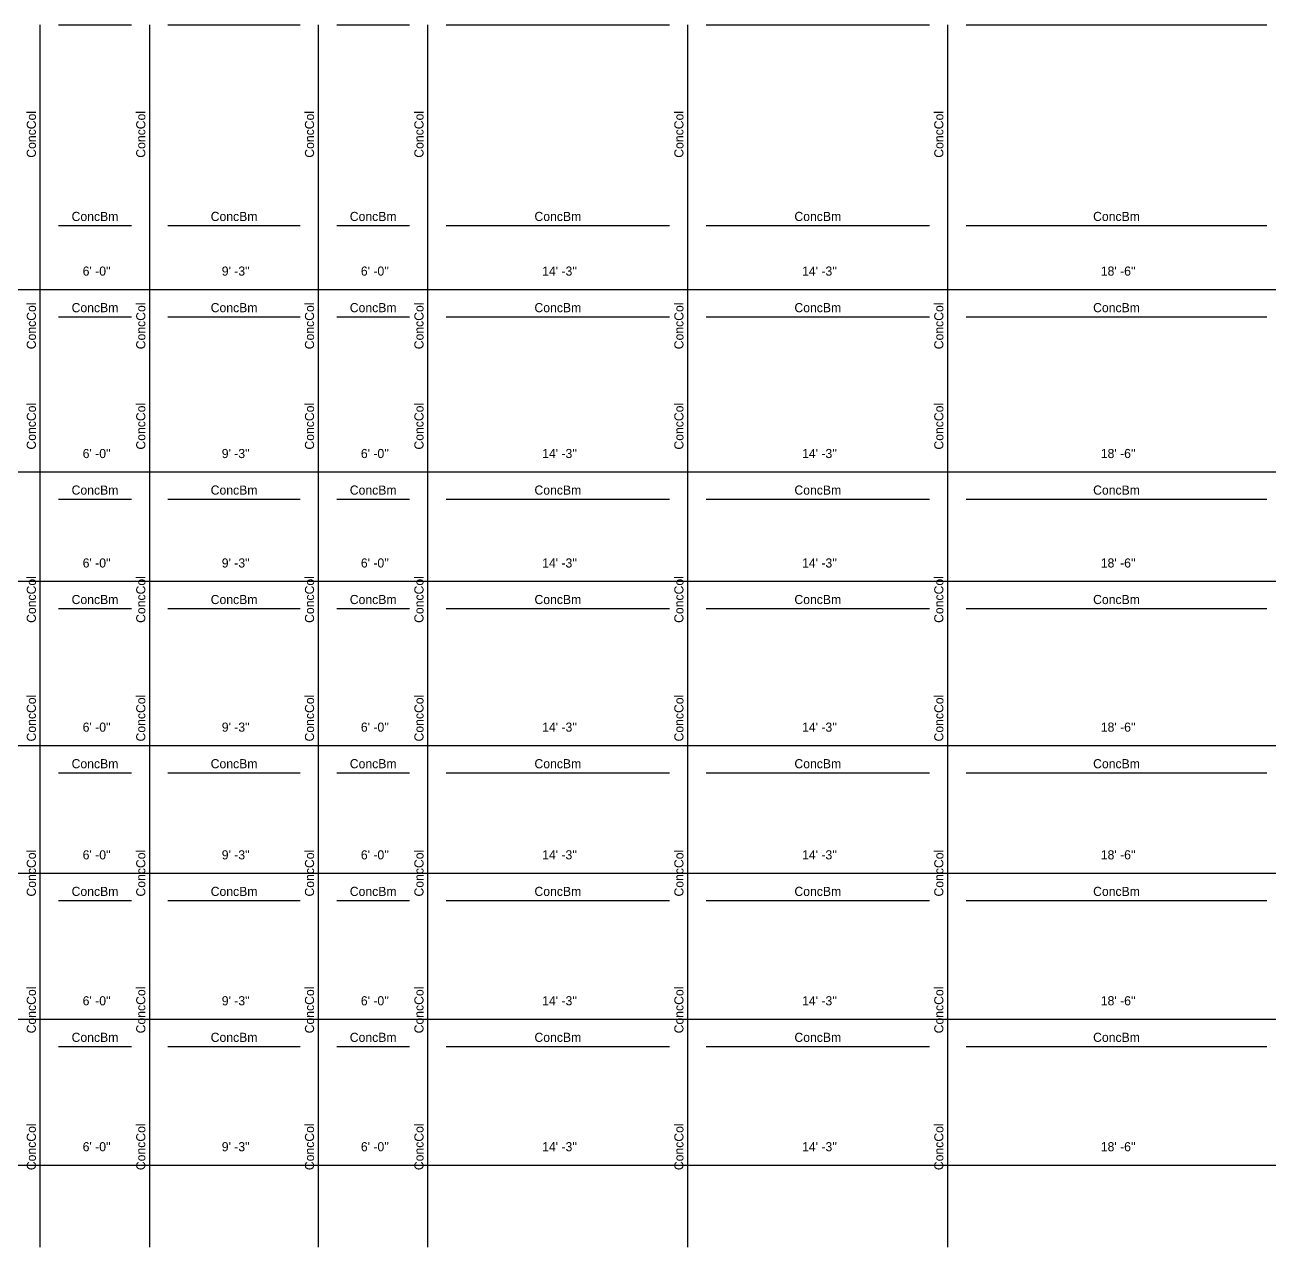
# Model space of a CAD drawing. Extents: x -38 to 2998, y -195 to 11529.
# Drawn here: x 905 to 1723, y 1308 to 2112 of the extents above; entities that cross this region are included whole.
import ezdxf
from ezdxf.enums import TextEntityAlignment as Align

# ---------------------------------------------------------------- set-up
doc = ezdxf.new("R2010")
doc.units = 0
doc.header["$MEASUREMENT"] = 0
doc.layers.get('0').update_dxf_attribs({"linetype": 'CONTINUOUS'})
for name, color, linetype in [('CENTERLINES', 7, 'CONTINUOUS'), ('DIMENSIONS', 4, 'CONTINUOUS'), ('TEXT', 5, 'CONTINUOUS')]:
    doc.layers.add(name, color=color, linetype=linetype)
doc.dimstyles.get("Standard").update_dxf_attribs({"dimtxt": 0.18, "dimasz": 0.18, "dimexe": 0.18, "dimexo": 0.0625, "dimgap": 0.09, "dimtad": 0, "dimtih": 1, "dimtoh": 1, "dimdec": 4, "dimzin": 0, "dimtxsty": 'STANDARD', "dimcen": 0.09, "dimazin": 3, "dimtfac": 1, "dimtdec": 4, "dimtofl": 0, "dimtmove": 0, "dimatfit": 3, "dimtolj": 1, "dimtzin": 0})

# ---------------------------------------------------------------- blocks, each defined once
blk = doc.blocks.new('*D1093')
at = {"color": 1, "linetype": 'BYBLOCK'}
for points in [[(748.77, 1366.77), (747.71, 1365.71), (740.29, 1358.29), (739.23, 1357.23)], [(919.77, 1366.77), (918.71, 1365.71), (911.29, 1358.29), (910.23, 1357.23)]]:
    blk.add_solid(points, dxfattribs=at)
at = {"layer": 'DIMENSIONS', "color": 9, "linetype": 'BYBLOCK'}
for p, q in [((744, 1362), (744, 1380)), ((915, 1362), (915, 1380))]:
    blk.add_line(p, q, dxfattribs=at)
at = {"layer": 'DIMENSIONS', "color": 0, "linetype": 'BYBLOCK'}
blk.add_line((744, 1362), (915, 1362), dxfattribs=at)
at = {"layer": 'DIMENSIONS', "color": 0, "linetype": 'BYBLOCK', "insert": (829.5, 1374), "char_height": 6, "attachment_point": 5}
blk.add_mtext("\\A1; 14' -3''", dxfattribs=at)
blk = doc.blocks.new('*D1094')
at = {"color": 1, "linetype": 'BYBLOCK'}
for points in [[(919.77, 1366.77), (918.71, 1365.71), (911.29, 1358.29), (910.23, 1357.23)], [(991.77, 1366.77), (990.71, 1365.71), (983.29, 1358.29), (982.23, 1357.23)]]:
    blk.add_solid(points, dxfattribs=at)
at = {"layer": 'DIMENSIONS', "color": 9, "linetype": 'BYBLOCK'}
for p, q in [((915, 1362), (915, 1380)), ((987, 1362), (987, 1380))]:
    blk.add_line(p, q, dxfattribs=at)
at = {"layer": 'DIMENSIONS', "color": 0, "linetype": 'BYBLOCK'}
blk.add_line((915, 1362), (987, 1362), dxfattribs=at)
at = {"layer": 'DIMENSIONS', "color": 0, "linetype": 'BYBLOCK', "insert": (951, 1374), "char_height": 6, "attachment_point": 5}
blk.add_mtext("\\A1; 6' -0''", dxfattribs=at)
blk = doc.blocks.new('*D1095')
at = {"color": 1, "linetype": 'BYBLOCK'}
for points in [[(991.77, 1366.77), (990.71, 1365.71), (983.29, 1358.29), (982.23, 1357.23)], [(1102.77, 1366.77), (1101.71, 1365.71), (1094.29, 1358.29), (1093.23, 1357.23)]]:
    blk.add_solid(points, dxfattribs=at)
at = {"layer": 'DIMENSIONS', "color": 9, "linetype": 'BYBLOCK'}
for p, q in [((987, 1362), (987, 1380)), ((1098, 1362), (1098, 1380))]:
    blk.add_line(p, q, dxfattribs=at)
at = {"layer": 'DIMENSIONS', "color": 0, "linetype": 'BYBLOCK'}
blk.add_line((987, 1362), (1098, 1362), dxfattribs=at)
at = {"layer": 'DIMENSIONS', "color": 0, "linetype": 'BYBLOCK', "insert": (1042.5, 1374), "char_height": 6, "attachment_point": 5}
blk.add_mtext("\\A1; 9' -3''", dxfattribs=at)
blk = doc.blocks.new('*D1096')
at = {"color": 1, "linetype": 'BYBLOCK'}
for points in [[(1102.77, 1366.77), (1101.71, 1365.71), (1094.29, 1358.29), (1093.23, 1357.23)], [(1174.77, 1366.77), (1173.71, 1365.71), (1166.29, 1358.29), (1165.23, 1357.23)]]:
    blk.add_solid(points, dxfattribs=at)
at = {"layer": 'DIMENSIONS', "color": 9, "linetype": 'BYBLOCK'}
for p, q in [((1098, 1362), (1098, 1380)), ((1170, 1362), (1170, 1380))]:
    blk.add_line(p, q, dxfattribs=at)
at = {"layer": 'DIMENSIONS', "color": 0, "linetype": 'BYBLOCK'}
blk.add_line((1098, 1362), (1170, 1362), dxfattribs=at)
at = {"layer": 'DIMENSIONS', "color": 0, "linetype": 'BYBLOCK', "insert": (1134, 1374), "char_height": 6, "attachment_point": 5}
blk.add_mtext("\\A1; 6' -0''", dxfattribs=at)
blk = doc.blocks.new('*D1097')
at = {"color": 1, "linetype": 'BYBLOCK'}
for points in [[(1174.77, 1366.77), (1173.71, 1365.71), (1166.29, 1358.29), (1165.23, 1357.23)], [(1345.77, 1366.77), (1344.71, 1365.71), (1337.29, 1358.29), (1336.23, 1357.23)]]:
    blk.add_solid(points, dxfattribs=at)
at = {"layer": 'DIMENSIONS', "color": 9, "linetype": 'BYBLOCK'}
for p, q in [((1170, 1362), (1170, 1380)), ((1341, 1362), (1341, 1380))]:
    blk.add_line(p, q, dxfattribs=at)
at = {"layer": 'DIMENSIONS', "color": 0, "linetype": 'BYBLOCK'}
blk.add_line((1170, 1362), (1341, 1362), dxfattribs=at)
at = {"layer": 'DIMENSIONS', "color": 0, "linetype": 'BYBLOCK', "insert": (1255.5, 1374), "char_height": 6, "attachment_point": 5}
blk.add_mtext("\\A1; 14' -3''", dxfattribs=at)
blk = doc.blocks.new('*D1098')
at = {"color": 1, "linetype": 'BYBLOCK'}
for points in [[(1345.77, 1366.77), (1344.71, 1365.71), (1337.29, 1358.29), (1336.23, 1357.23)], [(1516.77, 1366.77), (1515.71, 1365.71), (1508.29, 1358.29), (1507.23, 1357.23)]]:
    blk.add_solid(points, dxfattribs=at)
at = {"layer": 'DIMENSIONS', "color": 9, "linetype": 'BYBLOCK'}
for p, q in [((1341, 1362), (1341, 1380)), ((1512, 1362), (1512, 1380))]:
    blk.add_line(p, q, dxfattribs=at)
at = {"layer": 'DIMENSIONS', "color": 0, "linetype": 'BYBLOCK'}
blk.add_line((1341, 1362), (1512, 1362), dxfattribs=at)
at = {"layer": 'DIMENSIONS', "color": 0, "linetype": 'BYBLOCK', "insert": (1426.5, 1374), "char_height": 6, "attachment_point": 5}
blk.add_mtext("\\A1; 14' -3''", dxfattribs=at)
blk = doc.blocks.new('*D1099')
at = {"color": 1, "linetype": 'BYBLOCK'}
for points in [[(1516.77, 1366.77), (1515.71, 1365.71), (1508.29, 1358.29), (1507.23, 1357.23)], [(1738.77, 1366.77), (1737.71, 1365.71), (1730.29, 1358.29), (1729.23, 1357.23)]]:
    blk.add_solid(points, dxfattribs=at)
at = {"layer": 'DIMENSIONS', "color": 9, "linetype": 'BYBLOCK'}
for p, q in [((1512, 1362), (1512, 1380)), ((1734, 1362), (1734, 1380))]:
    blk.add_line(p, q, dxfattribs=at)
at = {"layer": 'DIMENSIONS', "color": 0, "linetype": 'BYBLOCK'}
blk.add_line((1512, 1362), (1734, 1362), dxfattribs=at)
at = {"layer": 'DIMENSIONS', "color": 0, "linetype": 'BYBLOCK', "insert": (1623, 1374), "char_height": 6, "attachment_point": 5}
blk.add_mtext("\\A1; 18' -6''", dxfattribs=at)
blk = doc.blocks.new('*D1109')
at = {"color": 1, "linetype": 'BYBLOCK'}
for points in [[(748.77, 1558.77), (747.71, 1557.71), (740.29, 1550.29), (739.23, 1549.23)], [(919.77, 1558.77), (918.71, 1557.71), (911.29, 1550.29), (910.23, 1549.23)]]:
    blk.add_solid(points, dxfattribs=at)
at = {"layer": 'DIMENSIONS', "color": 9, "linetype": 'BYBLOCK'}
for p, q in [((744, 1554), (744, 1572)), ((915, 1554), (915, 1572))]:
    blk.add_line(p, q, dxfattribs=at)
at = {"layer": 'DIMENSIONS', "color": 0, "linetype": 'BYBLOCK'}
blk.add_line((744, 1554), (915, 1554), dxfattribs=at)
at = {"layer": 'DIMENSIONS', "color": 0, "linetype": 'BYBLOCK', "insert": (829.5, 1566), "char_height": 6, "attachment_point": 5}
blk.add_mtext("\\A1; 14' -3''", dxfattribs=at)
blk = doc.blocks.new('*D1110')
at = {"color": 1, "linetype": 'BYBLOCK'}
for points in [[(919.77, 1558.77), (918.71, 1557.71), (911.29, 1550.29), (910.23, 1549.23)], [(991.77, 1558.77), (990.71, 1557.71), (983.29, 1550.29), (982.23, 1549.23)]]:
    blk.add_solid(points, dxfattribs=at)
at = {"layer": 'DIMENSIONS', "color": 9, "linetype": 'BYBLOCK'}
for p, q in [((915, 1554), (915, 1572)), ((987, 1554), (987, 1572))]:
    blk.add_line(p, q, dxfattribs=at)
at = {"layer": 'DIMENSIONS', "color": 0, "linetype": 'BYBLOCK'}
blk.add_line((915, 1554), (987, 1554), dxfattribs=at)
at = {"layer": 'DIMENSIONS', "color": 0, "linetype": 'BYBLOCK', "insert": (951, 1566), "char_height": 6, "attachment_point": 5}
blk.add_mtext("\\A1; 6' -0''", dxfattribs=at)
blk = doc.blocks.new('*D1111')
at = {"color": 1, "linetype": 'BYBLOCK'}
for points in [[(991.77, 1558.77), (990.71, 1557.71), (983.29, 1550.29), (982.23, 1549.23)], [(1102.77, 1558.77), (1101.71, 1557.71), (1094.29, 1550.29), (1093.23, 1549.23)]]:
    blk.add_solid(points, dxfattribs=at)
at = {"layer": 'DIMENSIONS', "color": 9, "linetype": 'BYBLOCK'}
for p, q in [((987, 1554), (987, 1572)), ((1098, 1554), (1098, 1572))]:
    blk.add_line(p, q, dxfattribs=at)
at = {"layer": 'DIMENSIONS', "color": 0, "linetype": 'BYBLOCK'}
blk.add_line((987, 1554), (1098, 1554), dxfattribs=at)
at = {"layer": 'DIMENSIONS', "color": 0, "linetype": 'BYBLOCK', "insert": (1042.5, 1566), "char_height": 6, "attachment_point": 5}
blk.add_mtext("\\A1; 9' -3''", dxfattribs=at)
blk = doc.blocks.new('*D1112')
at = {"color": 1, "linetype": 'BYBLOCK'}
for points in [[(1102.77, 1558.77), (1101.71, 1557.71), (1094.29, 1550.29), (1093.23, 1549.23)], [(1174.77, 1558.77), (1173.71, 1557.71), (1166.29, 1550.29), (1165.23, 1549.23)]]:
    blk.add_solid(points, dxfattribs=at)
at = {"layer": 'DIMENSIONS', "color": 9, "linetype": 'BYBLOCK'}
for p, q in [((1098, 1554), (1098, 1572)), ((1170, 1554), (1170, 1572))]:
    blk.add_line(p, q, dxfattribs=at)
at = {"layer": 'DIMENSIONS', "color": 0, "linetype": 'BYBLOCK'}
blk.add_line((1098, 1554), (1170, 1554), dxfattribs=at)
at = {"layer": 'DIMENSIONS', "color": 0, "linetype": 'BYBLOCK', "insert": (1134, 1566), "char_height": 6, "attachment_point": 5}
blk.add_mtext("\\A1; 6' -0''", dxfattribs=at)
blk = doc.blocks.new('*D1113')
at = {"color": 1, "linetype": 'BYBLOCK'}
for points in [[(1174.77, 1558.77), (1173.71, 1557.71), (1166.29, 1550.29), (1165.23, 1549.23)], [(1345.77, 1558.77), (1344.71, 1557.71), (1337.29, 1550.29), (1336.23, 1549.23)]]:
    blk.add_solid(points, dxfattribs=at)
at = {"layer": 'DIMENSIONS', "color": 9, "linetype": 'BYBLOCK'}
for p, q in [((1170, 1554), (1170, 1572)), ((1341, 1554), (1341, 1572))]:
    blk.add_line(p, q, dxfattribs=at)
at = {"layer": 'DIMENSIONS', "color": 0, "linetype": 'BYBLOCK'}
blk.add_line((1170, 1554), (1341, 1554), dxfattribs=at)
at = {"layer": 'DIMENSIONS', "color": 0, "linetype": 'BYBLOCK', "insert": (1255.5, 1566), "char_height": 6, "attachment_point": 5}
blk.add_mtext("\\A1; 14' -3''", dxfattribs=at)
blk = doc.blocks.new('*D1114')
at = {"color": 1, "linetype": 'BYBLOCK'}
for points in [[(1345.77, 1558.77), (1344.71, 1557.71), (1337.29, 1550.29), (1336.23, 1549.23)], [(1516.77, 1558.77), (1515.71, 1557.71), (1508.29, 1550.29), (1507.23, 1549.23)]]:
    blk.add_solid(points, dxfattribs=at)
at = {"layer": 'DIMENSIONS', "color": 9, "linetype": 'BYBLOCK'}
for p, q in [((1341, 1554), (1341, 1572)), ((1512, 1554), (1512, 1572))]:
    blk.add_line(p, q, dxfattribs=at)
at = {"layer": 'DIMENSIONS', "color": 0, "linetype": 'BYBLOCK'}
blk.add_line((1341, 1554), (1512, 1554), dxfattribs=at)
at = {"layer": 'DIMENSIONS', "color": 0, "linetype": 'BYBLOCK', "insert": (1426.5, 1566), "char_height": 6, "attachment_point": 5}
blk.add_mtext("\\A1; 14' -3''", dxfattribs=at)
blk = doc.blocks.new('*D1115')
at = {"color": 1, "linetype": 'BYBLOCK'}
for points in [[(1516.77, 1558.77), (1515.71, 1557.71), (1508.29, 1550.29), (1507.23, 1549.23)], [(1738.77, 1558.77), (1737.71, 1557.71), (1730.29, 1550.29), (1729.23, 1549.23)]]:
    blk.add_solid(points, dxfattribs=at)
at = {"layer": 'DIMENSIONS', "color": 9, "linetype": 'BYBLOCK'}
for p, q in [((1512, 1554), (1512, 1572)), ((1734, 1554), (1734, 1572))]:
    blk.add_line(p, q, dxfattribs=at)
at = {"layer": 'DIMENSIONS', "color": 0, "linetype": 'BYBLOCK'}
blk.add_line((1512, 1554), (1734, 1554), dxfattribs=at)
at = {"layer": 'DIMENSIONS', "color": 0, "linetype": 'BYBLOCK', "insert": (1623, 1566), "char_height": 6, "attachment_point": 5}
blk.add_mtext("\\A1; 18' -6''", dxfattribs=at)
blk = doc.blocks.new('*D1125')
at = {"color": 1, "linetype": 'BYBLOCK'}
for points in [[(748.77, 1750.77), (747.71, 1749.71), (740.29, 1742.29), (739.23, 1741.23)], [(919.77, 1750.77), (918.71, 1749.71), (911.29, 1742.29), (910.23, 1741.23)]]:
    blk.add_solid(points, dxfattribs=at)
at = {"layer": 'DIMENSIONS', "color": 9, "linetype": 'BYBLOCK'}
for p, q in [((744, 1746), (744, 1764)), ((915, 1746), (915, 1764))]:
    blk.add_line(p, q, dxfattribs=at)
at = {"layer": 'DIMENSIONS', "color": 0, "linetype": 'BYBLOCK'}
blk.add_line((744, 1746), (915, 1746), dxfattribs=at)
at = {"layer": 'DIMENSIONS', "color": 0, "linetype": 'BYBLOCK', "insert": (829.5, 1758), "char_height": 6, "attachment_point": 5}
blk.add_mtext("\\A1; 14' -3''", dxfattribs=at)
blk = doc.blocks.new('*D1126')
at = {"color": 1, "linetype": 'BYBLOCK'}
for points in [[(919.77, 1750.77), (918.71, 1749.71), (911.29, 1742.29), (910.23, 1741.23)], [(991.77, 1750.77), (990.71, 1749.71), (983.29, 1742.29), (982.23, 1741.23)]]:
    blk.add_solid(points, dxfattribs=at)
at = {"layer": 'DIMENSIONS', "color": 9, "linetype": 'BYBLOCK'}
for p, q in [((915, 1746), (915, 1764)), ((987, 1746), (987, 1764))]:
    blk.add_line(p, q, dxfattribs=at)
at = {"layer": 'DIMENSIONS', "color": 0, "linetype": 'BYBLOCK'}
blk.add_line((915, 1746), (987, 1746), dxfattribs=at)
at = {"layer": 'DIMENSIONS', "color": 0, "linetype": 'BYBLOCK', "insert": (951, 1758), "char_height": 6, "attachment_point": 5}
blk.add_mtext("\\A1; 6' -0''", dxfattribs=at)
blk = doc.blocks.new('*D1127')
at = {"color": 1, "linetype": 'BYBLOCK'}
for points in [[(991.77, 1750.77), (990.71, 1749.71), (983.29, 1742.29), (982.23, 1741.23)], [(1102.77, 1750.77), (1101.71, 1749.71), (1094.29, 1742.29), (1093.23, 1741.23)]]:
    blk.add_solid(points, dxfattribs=at)
at = {"layer": 'DIMENSIONS', "color": 9, "linetype": 'BYBLOCK'}
for p, q in [((987, 1746), (987, 1764)), ((1098, 1746), (1098, 1764))]:
    blk.add_line(p, q, dxfattribs=at)
at = {"layer": 'DIMENSIONS', "color": 0, "linetype": 'BYBLOCK'}
blk.add_line((987, 1746), (1098, 1746), dxfattribs=at)
at = {"layer": 'DIMENSIONS', "color": 0, "linetype": 'BYBLOCK', "insert": (1042.5, 1758), "char_height": 6, "attachment_point": 5}
blk.add_mtext("\\A1; 9' -3''", dxfattribs=at)
blk = doc.blocks.new('*D1128')
at = {"color": 1, "linetype": 'BYBLOCK'}
for points in [[(1102.77, 1750.77), (1101.71, 1749.71), (1094.29, 1742.29), (1093.23, 1741.23)], [(1174.77, 1750.77), (1173.71, 1749.71), (1166.29, 1742.29), (1165.23, 1741.23)]]:
    blk.add_solid(points, dxfattribs=at)
at = {"layer": 'DIMENSIONS', "color": 9, "linetype": 'BYBLOCK'}
for p, q in [((1098, 1746), (1098, 1764)), ((1170, 1746), (1170, 1764))]:
    blk.add_line(p, q, dxfattribs=at)
at = {"layer": 'DIMENSIONS', "color": 0, "linetype": 'BYBLOCK'}
blk.add_line((1098, 1746), (1170, 1746), dxfattribs=at)
at = {"layer": 'DIMENSIONS', "color": 0, "linetype": 'BYBLOCK', "insert": (1134, 1758), "char_height": 6, "attachment_point": 5}
blk.add_mtext("\\A1; 6' -0''", dxfattribs=at)
blk = doc.blocks.new('*D1129')
at = {"color": 1, "linetype": 'BYBLOCK'}
for points in [[(1174.77, 1750.77), (1173.71, 1749.71), (1166.29, 1742.29), (1165.23, 1741.23)], [(1345.77, 1750.77), (1344.71, 1749.71), (1337.29, 1742.29), (1336.23, 1741.23)]]:
    blk.add_solid(points, dxfattribs=at)
at = {"layer": 'DIMENSIONS', "color": 9, "linetype": 'BYBLOCK'}
for p, q in [((1170, 1746), (1170, 1764)), ((1341, 1746), (1341, 1764))]:
    blk.add_line(p, q, dxfattribs=at)
at = {"layer": 'DIMENSIONS', "color": 0, "linetype": 'BYBLOCK'}
blk.add_line((1170, 1746), (1341, 1746), dxfattribs=at)
at = {"layer": 'DIMENSIONS', "color": 0, "linetype": 'BYBLOCK', "insert": (1255.5, 1758), "char_height": 6, "attachment_point": 5}
blk.add_mtext("\\A1; 14' -3''", dxfattribs=at)
blk = doc.blocks.new('*D1130')
at = {"color": 1, "linetype": 'BYBLOCK'}
for points in [[(1345.77, 1750.77), (1344.71, 1749.71), (1337.29, 1742.29), (1336.23, 1741.23)], [(1516.77, 1750.77), (1515.71, 1749.71), (1508.29, 1742.29), (1507.23, 1741.23)]]:
    blk.add_solid(points, dxfattribs=at)
at = {"layer": 'DIMENSIONS', "color": 9, "linetype": 'BYBLOCK'}
for p, q in [((1341, 1746), (1341, 1764)), ((1512, 1746), (1512, 1764))]:
    blk.add_line(p, q, dxfattribs=at)
at = {"layer": 'DIMENSIONS', "color": 0, "linetype": 'BYBLOCK'}
blk.add_line((1341, 1746), (1512, 1746), dxfattribs=at)
at = {"layer": 'DIMENSIONS', "color": 0, "linetype": 'BYBLOCK', "insert": (1426.5, 1758), "char_height": 6, "attachment_point": 5}
blk.add_mtext("\\A1; 14' -3''", dxfattribs=at)
blk = doc.blocks.new('*D1131')
at = {"color": 1, "linetype": 'BYBLOCK'}
for points in [[(1516.77, 1750.77), (1515.71, 1749.71), (1508.29, 1742.29), (1507.23, 1741.23)], [(1738.77, 1750.77), (1737.71, 1749.71), (1730.29, 1742.29), (1729.23, 1741.23)]]:
    blk.add_solid(points, dxfattribs=at)
at = {"layer": 'DIMENSIONS', "color": 9, "linetype": 'BYBLOCK'}
for p, q in [((1512, 1746), (1512, 1764)), ((1734, 1746), (1734, 1764))]:
    blk.add_line(p, q, dxfattribs=at)
at = {"layer": 'DIMENSIONS', "color": 0, "linetype": 'BYBLOCK'}
blk.add_line((1512, 1746), (1734, 1746), dxfattribs=at)
at = {"layer": 'DIMENSIONS', "color": 0, "linetype": 'BYBLOCK', "insert": (1623, 1758), "char_height": 6, "attachment_point": 5}
blk.add_mtext("\\A1; 18' -6''", dxfattribs=at)
blk = doc.blocks.new('*D1141')
at = {"color": 1, "linetype": 'BYBLOCK'}
for points in [[(748.77, 1942.77), (747.71, 1941.71), (740.29, 1934.29), (739.23, 1933.23)], [(919.77, 1942.77), (918.71, 1941.71), (911.29, 1934.29), (910.23, 1933.23)]]:
    blk.add_solid(points, dxfattribs=at)
at = {"layer": 'DIMENSIONS', "color": 9, "linetype": 'BYBLOCK'}
for p, q in [((744, 1938), (744, 1956)), ((915, 1938), (915, 1956))]:
    blk.add_line(p, q, dxfattribs=at)
at = {"layer": 'DIMENSIONS', "color": 0, "linetype": 'BYBLOCK'}
blk.add_line((744, 1938), (915, 1938), dxfattribs=at)
at = {"layer": 'DIMENSIONS', "color": 0, "linetype": 'BYBLOCK', "insert": (829.5, 1950), "char_height": 6, "attachment_point": 5}
blk.add_mtext("\\A1; 14' -3''", dxfattribs=at)
blk = doc.blocks.new('*D1142')
at = {"color": 1, "linetype": 'BYBLOCK'}
for points in [[(919.77, 1942.77), (918.71, 1941.71), (911.29, 1934.29), (910.23, 1933.23)], [(991.77, 1942.77), (990.71, 1941.71), (983.29, 1934.29), (982.23, 1933.23)]]:
    blk.add_solid(points, dxfattribs=at)
at = {"layer": 'DIMENSIONS', "color": 9, "linetype": 'BYBLOCK'}
for p, q in [((915, 1938), (915, 1956)), ((987, 1938), (987, 1956))]:
    blk.add_line(p, q, dxfattribs=at)
at = {"layer": 'DIMENSIONS', "color": 0, "linetype": 'BYBLOCK'}
blk.add_line((915, 1938), (987, 1938), dxfattribs=at)
at = {"layer": 'DIMENSIONS', "color": 0, "linetype": 'BYBLOCK', "insert": (951, 1950), "char_height": 6, "attachment_point": 5}
blk.add_mtext("\\A1; 6' -0''", dxfattribs=at)
blk = doc.blocks.new('*D1143')
at = {"color": 1, "linetype": 'BYBLOCK'}
for points in [[(991.77, 1942.77), (990.71, 1941.71), (983.29, 1934.29), (982.23, 1933.23)], [(1102.77, 1942.77), (1101.71, 1941.71), (1094.29, 1934.29), (1093.23, 1933.23)]]:
    blk.add_solid(points, dxfattribs=at)
at = {"layer": 'DIMENSIONS', "color": 9, "linetype": 'BYBLOCK'}
for p, q in [((987, 1938), (987, 1956)), ((1098, 1938), (1098, 1956))]:
    blk.add_line(p, q, dxfattribs=at)
at = {"layer": 'DIMENSIONS', "color": 0, "linetype": 'BYBLOCK'}
blk.add_line((987, 1938), (1098, 1938), dxfattribs=at)
at = {"layer": 'DIMENSIONS', "color": 0, "linetype": 'BYBLOCK', "insert": (1042.5, 1950), "char_height": 6, "attachment_point": 5}
blk.add_mtext("\\A1; 9' -3''", dxfattribs=at)
blk = doc.blocks.new('*D1144')
at = {"color": 1, "linetype": 'BYBLOCK'}
for points in [[(1102.77, 1942.77), (1101.71, 1941.71), (1094.29, 1934.29), (1093.23, 1933.23)], [(1174.77, 1942.77), (1173.71, 1941.71), (1166.29, 1934.29), (1165.23, 1933.23)]]:
    blk.add_solid(points, dxfattribs=at)
at = {"layer": 'DIMENSIONS', "color": 9, "linetype": 'BYBLOCK'}
for p, q in [((1098, 1938), (1098, 1956)), ((1170, 1938), (1170, 1956))]:
    blk.add_line(p, q, dxfattribs=at)
at = {"layer": 'DIMENSIONS', "color": 0, "linetype": 'BYBLOCK'}
blk.add_line((1098, 1938), (1170, 1938), dxfattribs=at)
at = {"layer": 'DIMENSIONS', "color": 0, "linetype": 'BYBLOCK', "insert": (1134, 1950), "char_height": 6, "attachment_point": 5}
blk.add_mtext("\\A1; 6' -0''", dxfattribs=at)
blk = doc.blocks.new('*D1145')
at = {"color": 1, "linetype": 'BYBLOCK'}
for points in [[(1174.77, 1942.77), (1173.71, 1941.71), (1166.29, 1934.29), (1165.23, 1933.23)], [(1345.77, 1942.77), (1344.71, 1941.71), (1337.29, 1934.29), (1336.23, 1933.23)]]:
    blk.add_solid(points, dxfattribs=at)
at = {"layer": 'DIMENSIONS', "color": 9, "linetype": 'BYBLOCK'}
for p, q in [((1170, 1938), (1170, 1956)), ((1341, 1938), (1341, 1956))]:
    blk.add_line(p, q, dxfattribs=at)
at = {"layer": 'DIMENSIONS', "color": 0, "linetype": 'BYBLOCK'}
blk.add_line((1170, 1938), (1341, 1938), dxfattribs=at)
at = {"layer": 'DIMENSIONS', "color": 0, "linetype": 'BYBLOCK', "insert": (1255.5, 1950), "char_height": 6, "attachment_point": 5}
blk.add_mtext("\\A1; 14' -3''", dxfattribs=at)
blk = doc.blocks.new('*D1146')
at = {"color": 1, "linetype": 'BYBLOCK'}
for points in [[(1345.77, 1942.77), (1344.71, 1941.71), (1337.29, 1934.29), (1336.23, 1933.23)], [(1516.77, 1942.77), (1515.71, 1941.71), (1508.29, 1934.29), (1507.23, 1933.23)]]:
    blk.add_solid(points, dxfattribs=at)
at = {"layer": 'DIMENSIONS', "color": 9, "linetype": 'BYBLOCK'}
for p, q in [((1341, 1938), (1341, 1956)), ((1512, 1938), (1512, 1956))]:
    blk.add_line(p, q, dxfattribs=at)
at = {"layer": 'DIMENSIONS', "color": 0, "linetype": 'BYBLOCK'}
blk.add_line((1341, 1938), (1512, 1938), dxfattribs=at)
at = {"layer": 'DIMENSIONS', "color": 0, "linetype": 'BYBLOCK', "insert": (1426.5, 1950), "char_height": 6, "attachment_point": 5}
blk.add_mtext("\\A1; 14' -3''", dxfattribs=at)
blk = doc.blocks.new('*D1147')
at = {"color": 1, "linetype": 'BYBLOCK'}
for points in [[(1516.77, 1942.77), (1515.71, 1941.71), (1508.29, 1934.29), (1507.23, 1933.23)], [(1738.77, 1942.77), (1737.71, 1941.71), (1730.29, 1934.29), (1729.23, 1933.23)]]:
    blk.add_solid(points, dxfattribs=at)
at = {"layer": 'DIMENSIONS', "color": 9, "linetype": 'BYBLOCK'}
for p, q in [((1512, 1938), (1512, 1956)), ((1734, 1938), (1734, 1956))]:
    blk.add_line(p, q, dxfattribs=at)
at = {"layer": 'DIMENSIONS', "color": 0, "linetype": 'BYBLOCK'}
blk.add_line((1512, 1938), (1734, 1938), dxfattribs=at)
at = {"layer": 'DIMENSIONS', "color": 0, "linetype": 'BYBLOCK', "insert": (1623, 1950), "char_height": 6, "attachment_point": 5}
blk.add_mtext("\\A1; 18' -6''", dxfattribs=at)
blk = doc.blocks.new('*D1579')
at = {"color": 1, "linetype": 'BYBLOCK'}
for points in [[(748.77, 1462.77), (747.71, 1461.71), (740.29, 1454.29), (739.23, 1453.23)], [(919.77, 1462.77), (918.71, 1461.71), (911.29, 1454.29), (910.23, 1453.23)]]:
    blk.add_solid(points, dxfattribs=at)
at = {"layer": 'DIMENSIONS', "color": 9, "linetype": 'BYBLOCK'}
for p, q in [((744, 1458), (744, 1476)), ((915, 1458), (915, 1476))]:
    blk.add_line(p, q, dxfattribs=at)
at = {"layer": 'DIMENSIONS', "color": 0, "linetype": 'BYBLOCK'}
blk.add_line((744, 1458), (915, 1458), dxfattribs=at)
at = {"layer": 'DIMENSIONS', "color": 0, "linetype": 'BYBLOCK', "insert": (829.5, 1470), "char_height": 6, "attachment_point": 5}
blk.add_mtext("\\A1; 14' -3''", dxfattribs=at)
blk = doc.blocks.new('*D1580')
at = {"color": 1, "linetype": 'BYBLOCK'}
for points in [[(919.77, 1462.77), (918.71, 1461.71), (911.29, 1454.29), (910.23, 1453.23)], [(991.77, 1462.77), (990.71, 1461.71), (983.29, 1454.29), (982.23, 1453.23)]]:
    blk.add_solid(points, dxfattribs=at)
at = {"layer": 'DIMENSIONS', "color": 9, "linetype": 'BYBLOCK'}
for p, q in [((915, 1458), (915, 1476)), ((987, 1458), (987, 1476))]:
    blk.add_line(p, q, dxfattribs=at)
at = {"layer": 'DIMENSIONS', "color": 0, "linetype": 'BYBLOCK'}
blk.add_line((915, 1458), (987, 1458), dxfattribs=at)
at = {"layer": 'DIMENSIONS', "color": 0, "linetype": 'BYBLOCK', "insert": (951, 1470), "char_height": 6, "attachment_point": 5}
blk.add_mtext("\\A1; 6' -0''", dxfattribs=at)
blk = doc.blocks.new('*D1581')
at = {"color": 1, "linetype": 'BYBLOCK'}
for points in [[(991.77, 1462.77), (990.71, 1461.71), (983.29, 1454.29), (982.23, 1453.23)], [(1102.77, 1462.77), (1101.71, 1461.71), (1094.29, 1454.29), (1093.23, 1453.23)]]:
    blk.add_solid(points, dxfattribs=at)
at = {"layer": 'DIMENSIONS', "color": 9, "linetype": 'BYBLOCK'}
for p, q in [((987, 1458), (987, 1476)), ((1098, 1458), (1098, 1476))]:
    blk.add_line(p, q, dxfattribs=at)
at = {"layer": 'DIMENSIONS', "color": 0, "linetype": 'BYBLOCK'}
blk.add_line((987, 1458), (1098, 1458), dxfattribs=at)
at = {"layer": 'DIMENSIONS', "color": 0, "linetype": 'BYBLOCK', "insert": (1042.5, 1470), "char_height": 6, "attachment_point": 5}
blk.add_mtext("\\A1; 9' -3''", dxfattribs=at)
blk = doc.blocks.new('*D1582')
at = {"color": 1, "linetype": 'BYBLOCK'}
for points in [[(1102.77, 1462.77), (1101.71, 1461.71), (1094.29, 1454.29), (1093.23, 1453.23)], [(1174.77, 1462.77), (1173.71, 1461.71), (1166.29, 1454.29), (1165.23, 1453.23)]]:
    blk.add_solid(points, dxfattribs=at)
at = {"layer": 'DIMENSIONS', "color": 9, "linetype": 'BYBLOCK'}
for p, q in [((1098, 1458), (1098, 1476)), ((1170, 1458), (1170, 1476))]:
    blk.add_line(p, q, dxfattribs=at)
at = {"layer": 'DIMENSIONS', "color": 0, "linetype": 'BYBLOCK'}
blk.add_line((1098, 1458), (1170, 1458), dxfattribs=at)
at = {"layer": 'DIMENSIONS', "color": 0, "linetype": 'BYBLOCK', "insert": (1134, 1470), "char_height": 6, "attachment_point": 5}
blk.add_mtext("\\A1; 6' -0''", dxfattribs=at)
blk = doc.blocks.new('*D1583')
at = {"color": 1, "linetype": 'BYBLOCK'}
for points in [[(1174.77, 1462.77), (1173.71, 1461.71), (1166.29, 1454.29), (1165.23, 1453.23)], [(1345.77, 1462.77), (1344.71, 1461.71), (1337.29, 1454.29), (1336.23, 1453.23)]]:
    blk.add_solid(points, dxfattribs=at)
at = {"layer": 'DIMENSIONS', "color": 9, "linetype": 'BYBLOCK'}
for p, q in [((1170, 1458), (1170, 1476)), ((1341, 1458), (1341, 1476))]:
    blk.add_line(p, q, dxfattribs=at)
at = {"layer": 'DIMENSIONS', "color": 0, "linetype": 'BYBLOCK'}
blk.add_line((1170, 1458), (1341, 1458), dxfattribs=at)
at = {"layer": 'DIMENSIONS', "color": 0, "linetype": 'BYBLOCK', "insert": (1255.5, 1470), "char_height": 6, "attachment_point": 5}
blk.add_mtext("\\A1; 14' -3''", dxfattribs=at)
blk = doc.blocks.new('*D1584')
at = {"color": 1, "linetype": 'BYBLOCK'}
for points in [[(1345.77, 1462.77), (1344.71, 1461.71), (1337.29, 1454.29), (1336.23, 1453.23)], [(1516.77, 1462.77), (1515.71, 1461.71), (1508.29, 1454.29), (1507.23, 1453.23)]]:
    blk.add_solid(points, dxfattribs=at)
at = {"layer": 'DIMENSIONS', "color": 9, "linetype": 'BYBLOCK'}
for p, q in [((1341, 1458), (1341, 1476)), ((1512, 1458), (1512, 1476))]:
    blk.add_line(p, q, dxfattribs=at)
at = {"layer": 'DIMENSIONS', "color": 0, "linetype": 'BYBLOCK'}
blk.add_line((1341, 1458), (1512, 1458), dxfattribs=at)
at = {"layer": 'DIMENSIONS', "color": 0, "linetype": 'BYBLOCK', "insert": (1426.5, 1470), "char_height": 6, "attachment_point": 5}
blk.add_mtext("\\A1; 14' -3''", dxfattribs=at)
blk = doc.blocks.new('*D1585')
at = {"color": 1, "linetype": 'BYBLOCK'}
for points in [[(1516.77, 1462.77), (1515.71, 1461.71), (1508.29, 1454.29), (1507.23, 1453.23)], [(1738.77, 1462.77), (1737.71, 1461.71), (1730.29, 1454.29), (1729.23, 1453.23)]]:
    blk.add_solid(points, dxfattribs=at)
at = {"layer": 'DIMENSIONS', "color": 9, "linetype": 'BYBLOCK'}
for p, q in [((1512, 1458), (1512, 1476)), ((1734, 1458), (1734, 1476))]:
    blk.add_line(p, q, dxfattribs=at)
at = {"layer": 'DIMENSIONS', "color": 0, "linetype": 'BYBLOCK'}
blk.add_line((1512, 1458), (1734, 1458), dxfattribs=at)
at = {"layer": 'DIMENSIONS', "color": 0, "linetype": 'BYBLOCK', "insert": (1623, 1470), "char_height": 6, "attachment_point": 5}
blk.add_mtext("\\A1; 18' -6''", dxfattribs=at)
blk = doc.blocks.new('*D1595')
at = {"color": 1, "linetype": 'BYBLOCK'}
for points in [[(748.77, 1642.77), (747.71, 1641.71), (740.29, 1634.29), (739.23, 1633.23)], [(919.77, 1642.77), (918.71, 1641.71), (911.29, 1634.29), (910.23, 1633.23)]]:
    blk.add_solid(points, dxfattribs=at)
at = {"layer": 'DIMENSIONS', "color": 9, "linetype": 'BYBLOCK'}
for p, q in [((744, 1638), (744, 1656)), ((915, 1638), (915, 1656))]:
    blk.add_line(p, q, dxfattribs=at)
at = {"layer": 'DIMENSIONS', "color": 0, "linetype": 'BYBLOCK'}
blk.add_line((744, 1638), (915, 1638), dxfattribs=at)
at = {"layer": 'DIMENSIONS', "color": 0, "linetype": 'BYBLOCK', "insert": (829.5, 1650), "char_height": 6, "attachment_point": 5}
blk.add_mtext("\\A1; 14' -3''", dxfattribs=at)
blk = doc.blocks.new('*D1596')
at = {"color": 1, "linetype": 'BYBLOCK'}
for points in [[(919.77, 1642.77), (918.71, 1641.71), (911.29, 1634.29), (910.23, 1633.23)], [(991.77, 1642.77), (990.71, 1641.71), (983.29, 1634.29), (982.23, 1633.23)]]:
    blk.add_solid(points, dxfattribs=at)
at = {"layer": 'DIMENSIONS', "color": 9, "linetype": 'BYBLOCK'}
for p, q in [((915, 1638), (915, 1656)), ((987, 1638), (987, 1656))]:
    blk.add_line(p, q, dxfattribs=at)
at = {"layer": 'DIMENSIONS', "color": 0, "linetype": 'BYBLOCK'}
blk.add_line((915, 1638), (987, 1638), dxfattribs=at)
at = {"layer": 'DIMENSIONS', "color": 0, "linetype": 'BYBLOCK', "insert": (951, 1650), "char_height": 6, "attachment_point": 5}
blk.add_mtext("\\A1; 6' -0''", dxfattribs=at)
blk = doc.blocks.new('*D1597')
at = {"color": 1, "linetype": 'BYBLOCK'}
for points in [[(991.77, 1642.77), (990.71, 1641.71), (983.29, 1634.29), (982.23, 1633.23)], [(1102.77, 1642.77), (1101.71, 1641.71), (1094.29, 1634.29), (1093.23, 1633.23)]]:
    blk.add_solid(points, dxfattribs=at)
at = {"layer": 'DIMENSIONS', "color": 9, "linetype": 'BYBLOCK'}
for p, q in [((987, 1638), (987, 1656)), ((1098, 1638), (1098, 1656))]:
    blk.add_line(p, q, dxfattribs=at)
at = {"layer": 'DIMENSIONS', "color": 0, "linetype": 'BYBLOCK'}
blk.add_line((987, 1638), (1098, 1638), dxfattribs=at)
at = {"layer": 'DIMENSIONS', "color": 0, "linetype": 'BYBLOCK', "insert": (1042.5, 1650), "char_height": 6, "attachment_point": 5}
blk.add_mtext("\\A1; 9' -3''", dxfattribs=at)
blk = doc.blocks.new('*D1598')
at = {"color": 1, "linetype": 'BYBLOCK'}
for points in [[(1102.77, 1642.77), (1101.71, 1641.71), (1094.29, 1634.29), (1093.23, 1633.23)], [(1174.77, 1642.77), (1173.71, 1641.71), (1166.29, 1634.29), (1165.23, 1633.23)]]:
    blk.add_solid(points, dxfattribs=at)
at = {"layer": 'DIMENSIONS', "color": 9, "linetype": 'BYBLOCK'}
for p, q in [((1098, 1638), (1098, 1656)), ((1170, 1638), (1170, 1656))]:
    blk.add_line(p, q, dxfattribs=at)
at = {"layer": 'DIMENSIONS', "color": 0, "linetype": 'BYBLOCK'}
blk.add_line((1098, 1638), (1170, 1638), dxfattribs=at)
at = {"layer": 'DIMENSIONS', "color": 0, "linetype": 'BYBLOCK', "insert": (1134, 1650), "char_height": 6, "attachment_point": 5}
blk.add_mtext("\\A1; 6' -0''", dxfattribs=at)
blk = doc.blocks.new('*D1599')
at = {"color": 1, "linetype": 'BYBLOCK'}
for points in [[(1174.77, 1642.77), (1173.71, 1641.71), (1166.29, 1634.29), (1165.23, 1633.23)], [(1345.77, 1642.77), (1344.71, 1641.71), (1337.29, 1634.29), (1336.23, 1633.23)]]:
    blk.add_solid(points, dxfattribs=at)
at = {"layer": 'DIMENSIONS', "color": 9, "linetype": 'BYBLOCK'}
for p, q in [((1170, 1638), (1170, 1656)), ((1341, 1638), (1341, 1656))]:
    blk.add_line(p, q, dxfattribs=at)
at = {"layer": 'DIMENSIONS', "color": 0, "linetype": 'BYBLOCK'}
blk.add_line((1170, 1638), (1341, 1638), dxfattribs=at)
at = {"layer": 'DIMENSIONS', "color": 0, "linetype": 'BYBLOCK', "insert": (1255.5, 1650), "char_height": 6, "attachment_point": 5}
blk.add_mtext("\\A1; 14' -3''", dxfattribs=at)
blk = doc.blocks.new('*D1600')
at = {"color": 1, "linetype": 'BYBLOCK'}
for points in [[(1345.77, 1642.77), (1344.71, 1641.71), (1337.29, 1634.29), (1336.23, 1633.23)], [(1516.77, 1642.77), (1515.71, 1641.71), (1508.29, 1634.29), (1507.23, 1633.23)]]:
    blk.add_solid(points, dxfattribs=at)
at = {"layer": 'DIMENSIONS', "color": 9, "linetype": 'BYBLOCK'}
for p, q in [((1341, 1638), (1341, 1656)), ((1512, 1638), (1512, 1656))]:
    blk.add_line(p, q, dxfattribs=at)
at = {"layer": 'DIMENSIONS', "color": 0, "linetype": 'BYBLOCK'}
blk.add_line((1341, 1638), (1512, 1638), dxfattribs=at)
at = {"layer": 'DIMENSIONS', "color": 0, "linetype": 'BYBLOCK', "insert": (1426.5, 1650), "char_height": 6, "attachment_point": 5}
blk.add_mtext("\\A1; 14' -3''", dxfattribs=at)
blk = doc.blocks.new('*D1601')
at = {"color": 1, "linetype": 'BYBLOCK'}
for points in [[(1516.77, 1642.77), (1515.71, 1641.71), (1508.29, 1634.29), (1507.23, 1633.23)], [(1738.77, 1642.77), (1737.71, 1641.71), (1730.29, 1634.29), (1729.23, 1633.23)]]:
    blk.add_solid(points, dxfattribs=at)
at = {"layer": 'DIMENSIONS', "color": 9, "linetype": 'BYBLOCK'}
for p, q in [((1512, 1638), (1512, 1656)), ((1734, 1638), (1734, 1656))]:
    blk.add_line(p, q, dxfattribs=at)
at = {"layer": 'DIMENSIONS', "color": 0, "linetype": 'BYBLOCK'}
blk.add_line((1512, 1638), (1734, 1638), dxfattribs=at)
at = {"layer": 'DIMENSIONS', "color": 0, "linetype": 'BYBLOCK', "insert": (1623, 1650), "char_height": 6, "attachment_point": 5}
blk.add_mtext("\\A1; 18' -6''", dxfattribs=at)
blk = doc.blocks.new('*D1611')
at = {"color": 1, "linetype": 'BYBLOCK'}
for points in [[(748.77, 1822.77), (747.71, 1821.71), (740.29, 1814.29), (739.23, 1813.23)], [(919.77, 1822.77), (918.71, 1821.71), (911.29, 1814.29), (910.23, 1813.23)]]:
    blk.add_solid(points, dxfattribs=at)
at = {"layer": 'DIMENSIONS', "color": 9, "linetype": 'BYBLOCK'}
for p, q in [((744, 1818), (744, 1836)), ((915, 1818), (915, 1836))]:
    blk.add_line(p, q, dxfattribs=at)
at = {"layer": 'DIMENSIONS', "color": 0, "linetype": 'BYBLOCK'}
blk.add_line((744, 1818), (915, 1818), dxfattribs=at)
at = {"layer": 'DIMENSIONS', "color": 0, "linetype": 'BYBLOCK', "insert": (829.5, 1830), "char_height": 6, "attachment_point": 5}
blk.add_mtext("\\A1; 14' -3''", dxfattribs=at)
blk = doc.blocks.new('*D1612')
at = {"color": 1, "linetype": 'BYBLOCK'}
for points in [[(919.77, 1822.77), (918.71, 1821.71), (911.29, 1814.29), (910.23, 1813.23)], [(991.77, 1822.77), (990.71, 1821.71), (983.29, 1814.29), (982.23, 1813.23)]]:
    blk.add_solid(points, dxfattribs=at)
at = {"layer": 'DIMENSIONS', "color": 9, "linetype": 'BYBLOCK'}
for p, q in [((915, 1818), (915, 1836)), ((987, 1818), (987, 1836))]:
    blk.add_line(p, q, dxfattribs=at)
at = {"layer": 'DIMENSIONS', "color": 0, "linetype": 'BYBLOCK'}
blk.add_line((915, 1818), (987, 1818), dxfattribs=at)
at = {"layer": 'DIMENSIONS', "color": 0, "linetype": 'BYBLOCK', "insert": (951, 1830), "char_height": 6, "attachment_point": 5}
blk.add_mtext("\\A1; 6' -0''", dxfattribs=at)
blk = doc.blocks.new('*D1613')
at = {"color": 1, "linetype": 'BYBLOCK'}
for points in [[(991.77, 1822.77), (990.71, 1821.71), (983.29, 1814.29), (982.23, 1813.23)], [(1102.77, 1822.77), (1101.71, 1821.71), (1094.29, 1814.29), (1093.23, 1813.23)]]:
    blk.add_solid(points, dxfattribs=at)
at = {"layer": 'DIMENSIONS', "color": 9, "linetype": 'BYBLOCK'}
for p, q in [((987, 1818), (987, 1836)), ((1098, 1818), (1098, 1836))]:
    blk.add_line(p, q, dxfattribs=at)
at = {"layer": 'DIMENSIONS', "color": 0, "linetype": 'BYBLOCK'}
blk.add_line((987, 1818), (1098, 1818), dxfattribs=at)
at = {"layer": 'DIMENSIONS', "color": 0, "linetype": 'BYBLOCK', "insert": (1042.5, 1830), "char_height": 6, "attachment_point": 5}
blk.add_mtext("\\A1; 9' -3''", dxfattribs=at)
blk = doc.blocks.new('*D1614')
at = {"color": 1, "linetype": 'BYBLOCK'}
for points in [[(1102.77, 1822.77), (1101.71, 1821.71), (1094.29, 1814.29), (1093.23, 1813.23)], [(1174.77, 1822.77), (1173.71, 1821.71), (1166.29, 1814.29), (1165.23, 1813.23)]]:
    blk.add_solid(points, dxfattribs=at)
at = {"layer": 'DIMENSIONS', "color": 9, "linetype": 'BYBLOCK'}
for p, q in [((1098, 1818), (1098, 1836)), ((1170, 1818), (1170, 1836))]:
    blk.add_line(p, q, dxfattribs=at)
at = {"layer": 'DIMENSIONS', "color": 0, "linetype": 'BYBLOCK'}
blk.add_line((1098, 1818), (1170, 1818), dxfattribs=at)
at = {"layer": 'DIMENSIONS', "color": 0, "linetype": 'BYBLOCK', "insert": (1134, 1830), "char_height": 6, "attachment_point": 5}
blk.add_mtext("\\A1; 6' -0''", dxfattribs=at)
blk = doc.blocks.new('*D1615')
at = {"color": 1, "linetype": 'BYBLOCK'}
for points in [[(1174.77, 1822.77), (1173.71, 1821.71), (1166.29, 1814.29), (1165.23, 1813.23)], [(1345.77, 1822.77), (1344.71, 1821.71), (1337.29, 1814.29), (1336.23, 1813.23)]]:
    blk.add_solid(points, dxfattribs=at)
at = {"layer": 'DIMENSIONS', "color": 9, "linetype": 'BYBLOCK'}
for p, q in [((1170, 1818), (1170, 1836)), ((1341, 1818), (1341, 1836))]:
    blk.add_line(p, q, dxfattribs=at)
at = {"layer": 'DIMENSIONS', "color": 0, "linetype": 'BYBLOCK'}
blk.add_line((1170, 1818), (1341, 1818), dxfattribs=at)
at = {"layer": 'DIMENSIONS', "color": 0, "linetype": 'BYBLOCK', "insert": (1255.5, 1830), "char_height": 6, "attachment_point": 5}
blk.add_mtext("\\A1; 14' -3''", dxfattribs=at)
blk = doc.blocks.new('*D1616')
at = {"color": 1, "linetype": 'BYBLOCK'}
for points in [[(1345.77, 1822.77), (1344.71, 1821.71), (1337.29, 1814.29), (1336.23, 1813.23)], [(1516.77, 1822.77), (1515.71, 1821.71), (1508.29, 1814.29), (1507.23, 1813.23)]]:
    blk.add_solid(points, dxfattribs=at)
at = {"layer": 'DIMENSIONS', "color": 9, "linetype": 'BYBLOCK'}
for p, q in [((1341, 1818), (1341, 1836)), ((1512, 1818), (1512, 1836))]:
    blk.add_line(p, q, dxfattribs=at)
at = {"layer": 'DIMENSIONS', "color": 0, "linetype": 'BYBLOCK'}
blk.add_line((1341, 1818), (1512, 1818), dxfattribs=at)
at = {"layer": 'DIMENSIONS', "color": 0, "linetype": 'BYBLOCK', "insert": (1426.5, 1830), "char_height": 6, "attachment_point": 5}
blk.add_mtext("\\A1; 14' -3''", dxfattribs=at)
blk = doc.blocks.new('*D1617')
at = {"color": 1, "linetype": 'BYBLOCK'}
for points in [[(1516.77, 1822.77), (1515.71, 1821.71), (1508.29, 1814.29), (1507.23, 1813.23)], [(1738.77, 1822.77), (1737.71, 1821.71), (1730.29, 1814.29), (1729.23, 1813.23)]]:
    blk.add_solid(points, dxfattribs=at)
at = {"layer": 'DIMENSIONS', "color": 9, "linetype": 'BYBLOCK'}
for p, q in [((1512, 1818), (1512, 1836)), ((1734, 1818), (1734, 1836))]:
    blk.add_line(p, q, dxfattribs=at)
at = {"layer": 'DIMENSIONS', "color": 0, "linetype": 'BYBLOCK'}
blk.add_line((1512, 1818), (1734, 1818), dxfattribs=at)
at = {"layer": 'DIMENSIONS', "color": 0, "linetype": 'BYBLOCK', "insert": (1623, 1830), "char_height": 6, "attachment_point": 5}
blk.add_mtext("\\A1; 18' -6''", dxfattribs=at)

msp = doc.modelspace()

# ---------------------------------------------------------------- linework, layer by layer
at = {"layer": 'CENTERLINES', "color": 0, "linetype": 'CONTINUOUS'}
for p, q in [((915, 1968), (915, 2112)), ((927, 2112), (975, 2112)), ((987, 1968), (987, 2112)), ((999, 2112), (1086, 2112)), ((1098, 1968), (1098, 2112)), ((1110, 2112), (1158, 2112)), ((1170, 1968), (1170, 2112)), ((1182, 2112), (1329, 2112)), ((1341, 1968), (1341, 2112)), ((1353, 2112), (1500, 2112)), ((1512, 1968), (1512, 2112)), ((1524, 2112), (1722, 2112)), ((915, 1848), (915, 1980)), ((927, 1980), (975, 1980)), ((987, 1848), (987, 1980)), ((999, 1980), (1086, 1980)), ((1098, 1848), (1098, 1980)), ((1110, 1980), (1158, 1980)), ((1170, 1848), (1170, 1980)), ((1182, 1980), (1329, 1980)), ((1341, 1848), (1341, 1980)), ((1353, 1980), (1500, 1980)), ((1512, 1848), (1512, 1980)), ((1524, 1980), (1722, 1980)), ((915, 1776), (915, 1920)), ((927, 1920), (975, 1920)), ((987, 1776), (987, 1920)), ((999, 1920), (1086, 1920)), ((1098, 1776), (1098, 1920)), ((1110, 1920), (1158, 1920)), ((1170, 1776), (1170, 1920)), ((1182, 1920), (1329, 1920)), ((1341, 1776), (1341, 1920)), ((1353, 1920), (1500, 1920)), ((1512, 1776), (1512, 1920)), ((1524, 1920), (1722, 1920)), ((915, 1668), (915, 1800)), ((927, 1800), (975, 1800)), ((987, 1668), (987, 1800)), ((999, 1800), (1086, 1800)), ((1098, 1668), (1098, 1800)), ((1110, 1800), (1158, 1800)), ((1170, 1668), (1170, 1800)), ((1182, 1800), (1329, 1800)), ((1341, 1668), (1341, 1800)), ((1353, 1800), (1500, 1800)), ((1512, 1668), (1512, 1800)), ((1524, 1800), (1722, 1800)), ((915, 1584), (915, 1728)), ((927, 1728), (975, 1728)), ((987, 1584), (987, 1728)), ((999, 1728), (1086, 1728)), ((1098, 1584), (1098, 1728)), ((1110, 1728), (1158, 1728)), ((1170, 1584), (1170, 1728)), ((1182, 1728), (1329, 1728)), ((1341, 1584), (1341, 1728)), ((1353, 1728), (1500, 1728)), ((1512, 1584), (1512, 1728)), ((1524, 1728), (1722, 1728)), ((915, 1488), (915, 1620)), ((927, 1620), (975, 1620)), ((987, 1488), (987, 1620)), ((999, 1620), (1086, 1620)), ((1098, 1488), (1098, 1620)), ((1110, 1620), (1158, 1620)), ((1170, 1488), (1170, 1620)), ((1182, 1620), (1329, 1620)), ((1341, 1488), (1341, 1620)), ((1353, 1620), (1500, 1620)), ((1512, 1488), (1512, 1620)), ((1524, 1620), (1722, 1620)), ((915, 1392), (915, 1536)), ((927, 1536), (975, 1536)), ((987, 1392), (987, 1536)), ((999, 1536), (1086, 1536)), ((1098, 1392), (1098, 1536)), ((1110, 1536), (1158, 1536)), ((1170, 1392), (1170, 1536)), ((1182, 1536), (1329, 1536)), ((1341, 1392), (1341, 1536)), ((1353, 1536), (1500, 1536)), ((1512, 1392), (1512, 1536)), ((1524, 1536), (1722, 1536)), ((915, 1308), (915, 1440)), ((927, 1440), (975, 1440)), ((987, 1308), (987, 1440)), ((999, 1440), (1086, 1440)), ((1098, 1308), (1098, 1440)), ((1110, 1440), (1158, 1440)), ((1170, 1308), (1170, 1440)), ((1182, 1440), (1329, 1440)), ((1341, 1308), (1341, 1440)), ((1353, 1440), (1500, 1440)), ((1512, 1308), (1512, 1440)), ((1524, 1440), (1722, 1440))]:
    msp.add_line(p, q, dxfattribs=at)

# ---------------------------------------------------------------- texts
at = {"layer": 'TEXT', "color": 0}
for p in [(909, 2040), (981, 2040), (1092, 2040), (1164, 2040), (1335, 2040), (1506, 2040), (909, 1914), (981, 1914), (1092, 1914), (1164, 1914), (1335, 1914), (1506, 1914), (909, 1848), (981, 1848), (1092, 1848), (1164, 1848), (1335, 1848), (1506, 1848), (909, 1734), (981, 1734), (1092, 1734), (1164, 1734), (1335, 1734), (1506, 1734), (909, 1656), (981, 1656), (1092, 1656), (1164, 1656), (1335, 1656), (1506, 1656), (909, 1554), (981, 1554), (1092, 1554), (1164, 1554), (1335, 1554), (1506, 1554), (909, 1464), (981, 1464), (1092, 1464), (1164, 1464), (1335, 1464), (1506, 1464), (909, 1374), (981, 1374), (1092, 1374), (1164, 1374), (1335, 1374), (1506, 1374)]:
    msp.add_text('ConcCol', height=6, rotation=90, dxfattribs=at).set_placement(p, align=Align.MIDDLE)
for p in [(951, 1986), (1042.5, 1986), (1134, 1986), (1255.5, 1986), (1426.5, 1986), (1623, 1986), (951, 1926), (1042.5, 1926), (1134, 1926), (1255.5, 1926), (1426.5, 1926), (1623, 1926), (951, 1806), (1042.5, 1806), (1134, 1806), (1255.5, 1806), (1426.5, 1806), (1623, 1806), (951, 1734), (1042.5, 1734), (1134, 1734), (1255.5, 1734), (1426.5, 1734), (1623, 1734), (951, 1626), (1042.5, 1626), (1134, 1626), (1255.5, 1626), (1426.5, 1626), (1623, 1626), (951, 1542), (1042.5, 1542), (1134, 1542), (1255.5, 1542), (1426.5, 1542), (1623, 1542), (951, 1446), (1042.5, 1446), (1134, 1446), (1255.5, 1446), (1426.5, 1446), (1623, 1446)]:
    msp.add_text('ConcBm', height=6, dxfattribs=at).set_placement(p, align=Align.MIDDLE)

# ---------------------------------------------------------------- dimensions: what is measured, and where the dimension line sits
at = {"layer": 'DIMENSIONS'}
for base, p1, p2, picture, middle in [((915, 1938), (744, 1926), (915, 1926), '*D1141', (829.5, 1926)), ((987, 1938), (915, 1926), (987, 1926), '*D1142', (951, 1926)), ((1098, 1938), (987, 1926), (1098, 1926), '*D1143', (1042.5, 1926)), ((1170, 1938), (1098, 1926), (1170, 1926), '*D1144', (1134, 1926)), ((1341, 1938), (1170, 1926), (1341, 1926), '*D1145', (1255.5, 1926)), ((1512, 1938), (1341, 1926), (1512, 1926), '*D1146', (1426.5, 1926)), ((1734, 1938), (1512, 1926), (1734, 1926), '*D1147', (1623, 1926)), ((915, 1818), (744, 1806), (915, 1806), '*D1611', (829.5, 1806)), ((987, 1818), (915, 1806), (987, 1806), '*D1612', (951, 1806)), ((1098, 1818), (987, 1806), (1098, 1806), '*D1613', (1042.5, 1806)), ((1170, 1818), (1098, 1806), (1170, 1806), '*D1614', (1134, 1806)), ((1341, 1818), (1170, 1806), (1341, 1806), '*D1615', (1255.5, 1806)), ((1512, 1818), (1341, 1806), (1512, 1806), '*D1616', (1426.5, 1806)), ((1734, 1818), (1512, 1806), (1734, 1806), '*D1617', (1623, 1806)), ((915, 1746), (744, 1734), (915, 1734), '*D1125', (829.5, 1734)), ((987, 1746), (915, 1734), (987, 1734), '*D1126', (951, 1734)), ((1098, 1746), (987, 1734), (1098, 1734), '*D1127', (1042.5, 1734)), ((1170, 1746), (1098, 1734), (1170, 1734), '*D1128', (1134, 1734)), ((1341, 1746), (1170, 1734), (1341, 1734), '*D1129', (1255.5, 1734)), ((1512, 1746), (1341, 1734), (1512, 1734), '*D1130', (1426.5, 1734)), ((1734, 1746), (1512, 1734), (1734, 1734), '*D1131', (1623, 1734)), ((915, 1638), (744, 1626), (915, 1626), '*D1595', (829.5, 1626)), ((987, 1638), (915, 1626), (987, 1626), '*D1596', (951, 1626)), ((1098, 1638), (987, 1626), (1098, 1626), '*D1597', (1042.5, 1626)), ((1170, 1638), (1098, 1626), (1170, 1626), '*D1598', (1134, 1626)), ((1341, 1638), (1170, 1626), (1341, 1626), '*D1599', (1255.5, 1626)), ((1512, 1638), (1341, 1626), (1512, 1626), '*D1600', (1426.5, 1626)), ((1734, 1638), (1512, 1626), (1734, 1626), '*D1601', (1623, 1626)), ((915, 1554), (744, 1542), (915, 1542), '*D1109', (829.5, 1542)), ((987, 1554), (915, 1542), (987, 1542), '*D1110', (951, 1542)), ((1098, 1554), (987, 1542), (1098, 1542), '*D1111', (1042.5, 1542)), ((1170, 1554), (1098, 1542), (1170, 1542), '*D1112', (1134, 1542)), ((1341, 1554), (1170, 1542), (1341, 1542), '*D1113', (1255.5, 1542)), ((1512, 1554), (1341, 1542), (1512, 1542), '*D1114', (1426.5, 1542)), ((1734, 1554), (1512, 1542), (1734, 1542), '*D1115', (1623, 1542)), ((915, 1458), (744, 1446), (915, 1446), '*D1579', (829.5, 1446)), ((987, 1458), (915, 1446), (987, 1446), '*D1580', (951, 1446)), ((1098, 1458), (987, 1446), (1098, 1446), '*D1581', (1042.5, 1446)), ((1170, 1458), (1098, 1446), (1170, 1446), '*D1582', (1134, 1446)), ((1341, 1458), (1170, 1446), (1341, 1446), '*D1583', (1255.5, 1446)), ((1512, 1458), (1341, 1446), (1512, 1446), '*D1584', (1426.5, 1446)), ((1734, 1458), (1512, 1446), (1734, 1446), '*D1585', (1623, 1446)), ((915, 1362), (744, 1350), (915, 1350), '*D1093', (829.5, 1350)), ((987, 1362), (915, 1350), (987, 1350), '*D1094', (951, 1350)), ((1098, 1362), (987, 1350), (1098, 1350), '*D1095', (1042.5, 1350)), ((1170, 1362), (1098, 1350), (1170, 1350), '*D1096', (1134, 1350)), ((1341, 1362), (1170, 1350), (1341, 1350), '*D1097', (1255.5, 1350)), ((1512, 1362), (1341, 1350), (1512, 1350), '*D1098', (1426.5, 1350)), ((1734, 1362), (1512, 1350), (1734, 1350), '*D1099', (1623, 1350))]:
    dim = msp.add_linear_dim(base=base, p1=p1, p2=p2, dimstyle='STANDARD', dxfattribs=at)
    dim.commit()
    dim.dimension.update_dxf_attribs({"geometry": picture, "text_midpoint": middle})

doc.saveas('drawing.dxf')
